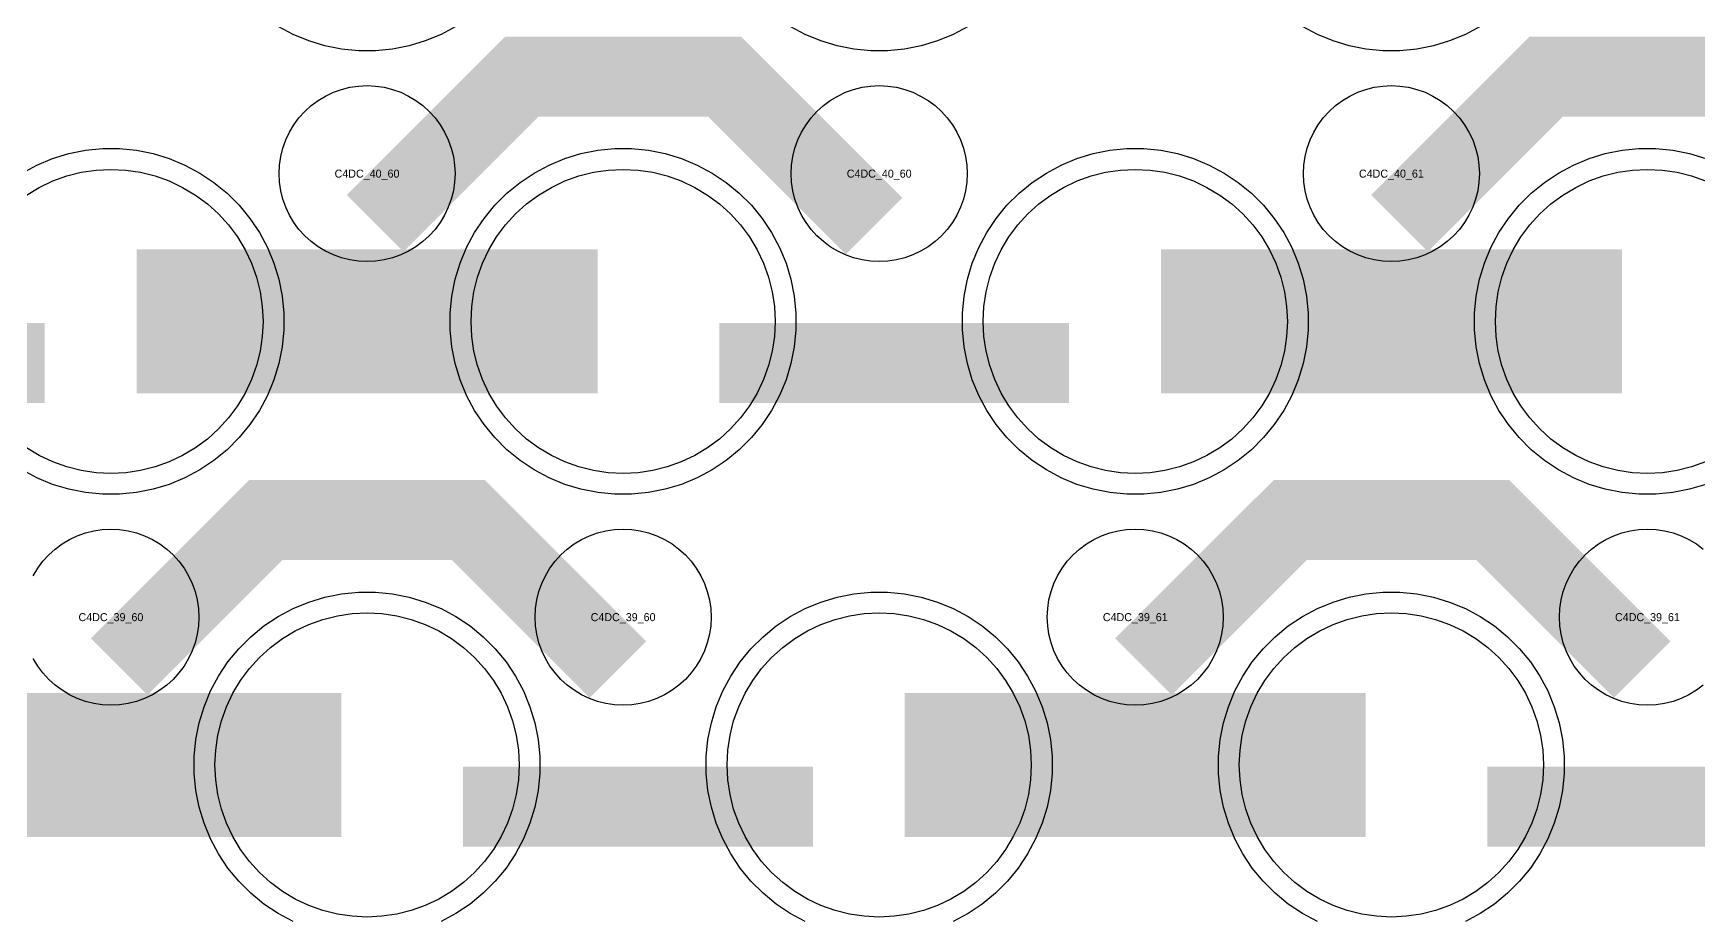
# Model space of a CAD drawing. Extents: x -11880 to 11880, y -14992 to 14992.
# Drawn here: x 7176 to 7696, y -9484 to -9207 of the extents above; entities that cross this region are included whole.
import ezdxf
from ezdxf.enums import TextEntityAlignment as Align

# ---------------------------------------------------------------- set-up
doc = ezdxf.new("R2010")
doc.units = 0
doc.header["$MEASUREMENT"] = 0
for name, color, linetype in [('GDS_775_DT_237', 138, 'CONTINUOUS'), ('RDL1_FS', 34, 'CONTINUOUS'), ('RDL_BS', 160, 'CONTINUOUS')]:
    doc.layers.add(name, color=color, linetype=linetype)

msp = doc.modelspace()

# ---------------------------------------------------------------- linework, layer by layer
at = {"layer": 'RDL1_FS'}
for points in [[(7173.605, -9257.498), (7177.605, -9255.1), (7181.819, -9253.108), (7186.209, -9251.536), (7190.732, -9250.404), (7195.343, -9249.72), (7200, -9249.491), (7204.657, -9249.72), (7209.268, -9250.404), (7213.791, -9251.536), (7218.181, -9253.108), (7222.395, -9255.1), (7226.395, -9257.498), (7230.14, -9260.276), (7233.594, -9263.406), (7236.724, -9266.86), (7239.502, -9270.605), (7241.9, -9274.605), (7243.892, -9278.819), (7245.464, -9283.209), (7246.596, -9287.732), (7247.28, -9292.343), (7247.509, -9297), (7247.28, -9301.657), (7246.596, -9306.268), (7245.464, -9310.791), (7243.892, -9315.181), (7241.9, -9319.395), (7239.502, -9323.395), (7236.724, -9327.14), (7233.594, -9330.594), (7230.14, -9333.724), (7226.395, -9336.502), (7222.395, -9338.9), (7218.181, -9340.892), (7213.791, -9342.464), (7209.268, -9343.596), (7204.657, -9344.28), (7200, -9344.509), (7195.343, -9344.28), (7190.732, -9343.596), (7186.209, -9342.464), (7181.819, -9340.892), (7177.605, -9338.9), (7173.605, -9336.502)], [(7698.181, -9340.892), (7693.791, -9342.464), (7689.268, -9343.596), (7684.657, -9344.28), (7680, -9344.509), (7675.343, -9344.28), (7670.732, -9343.596), (7666.209, -9342.464), (7661.819, -9340.892), (7657.605, -9338.9), (7653.605, -9336.502), (7649.86, -9333.724), (7646.406, -9330.594), (7643.276, -9327.14), (7640.498, -9323.395), (7638.1, -9319.395), (7636.108, -9315.181), (7634.536, -9310.791), (7633.404, -9306.268), (7632.72, -9301.657), (7632.491, -9297), (7632.72, -9292.343), (7633.404, -9287.732), (7634.536, -9283.209), (7636.108, -9278.819), (7638.1, -9274.605), (7640.498, -9270.605), (7643.276, -9266.86), (7646.406, -9263.406), (7649.86, -9260.276), (7653.605, -9257.498), (7657.605, -9255.1), (7661.819, -9253.108), (7666.209, -9251.536), (7670.732, -9250.404), (7675.343, -9249.72), (7680, -9249.491), (7684.657, -9249.72), (7689.268, -9250.404), (7693.791, -9251.536), (7698.181, -9253.108)]]:
    msp.add_lwpolyline(points, dxfattribs=at)
for points in [[(7360, -9344.509), (7355.343, -9344.28), (7350.732, -9343.596), (7346.209, -9342.464), (7341.819, -9340.892), (7337.605, -9338.9), (7333.605, -9336.502), (7329.86, -9333.724), (7326.406, -9330.594), (7323.276, -9327.14), (7320.498, -9323.395), (7318.1, -9319.395), (7316.108, -9315.181), (7314.536, -9310.791), (7313.404, -9306.268), (7312.72, -9301.657), (7312.491, -9297), (7312.72, -9292.343), (7313.404, -9287.732), (7314.536, -9283.209), (7316.108, -9278.819), (7318.1, -9274.605), (7320.498, -9270.605), (7323.276, -9266.86), (7326.406, -9263.406), (7329.86, -9260.276), (7333.605, -9257.498), (7337.605, -9255.1), (7341.819, -9253.108), (7346.209, -9251.536), (7350.732, -9250.404), (7355.343, -9249.72), (7360, -9249.491), (7364.657, -9249.72), (7369.268, -9250.404), (7373.791, -9251.536), (7378.181, -9253.108), (7382.395, -9255.1), (7386.395, -9257.498), (7390.14, -9260.276), (7393.594, -9263.406), (7396.724, -9266.86), (7399.502, -9270.605), (7401.9, -9274.605), (7403.892, -9278.819), (7405.464, -9283.209), (7406.596, -9287.732), (7407.28, -9292.343), (7407.509, -9297), (7407.28, -9301.657), (7406.596, -9306.268), (7405.464, -9310.791), (7403.892, -9315.181), (7401.9, -9319.395), (7399.502, -9323.395), (7396.724, -9327.14), (7393.594, -9330.594), (7390.14, -9333.724), (7386.395, -9336.502), (7382.395, -9338.9), (7378.181, -9340.892), (7373.791, -9342.464), (7369.268, -9343.596), (7364.657, -9344.28)], [(7520, -9344.509), (7515.343, -9344.28), (7510.732, -9343.596), (7506.209, -9342.464), (7501.819, -9340.892), (7497.605, -9338.9), (7493.605, -9336.502), (7489.86, -9333.724), (7486.406, -9330.594), (7483.276, -9327.14), (7480.498, -9323.395), (7478.1, -9319.395), (7476.108, -9315.181), (7474.536, -9310.791), (7473.404, -9306.268), (7472.72, -9301.657), (7472.491, -9297), (7472.72, -9292.343), (7473.404, -9287.732), (7474.536, -9283.209), (7476.108, -9278.819), (7478.1, -9274.605), (7480.498, -9270.605), (7483.276, -9266.86), (7486.406, -9263.406), (7489.86, -9260.276), (7493.605, -9257.498), (7497.605, -9255.1), (7501.819, -9253.108), (7506.209, -9251.536), (7510.732, -9250.404), (7515.343, -9249.72), (7520, -9249.491), (7524.657, -9249.72), (7529.268, -9250.404), (7533.791, -9251.536), (7538.181, -9253.108), (7542.395, -9255.1), (7546.395, -9257.498), (7550.14, -9260.276), (7553.594, -9263.406), (7556.724, -9266.86), (7559.502, -9270.605), (7561.9, -9274.605), (7563.892, -9278.819), (7565.464, -9283.209), (7566.596, -9287.732), (7567.28, -9292.343), (7567.509, -9297), (7567.28, -9301.657), (7566.596, -9306.268), (7565.464, -9310.791), (7563.892, -9315.181), (7561.9, -9319.395), (7559.502, -9323.395), (7556.724, -9327.14), (7553.594, -9330.594), (7550.14, -9333.724), (7546.395, -9336.502), (7542.395, -9338.9), (7538.181, -9340.892), (7533.791, -9342.464), (7529.268, -9343.596), (7524.657, -9344.28)], [(7280, -9483.074), (7275.343, -9482.845), (7270.732, -9482.161), (7266.209, -9481.029), (7261.819, -9479.457), (7257.605, -9477.465), (7253.605, -9475.067), (7249.86, -9472.289), (7246.406, -9469.159), (7243.276, -9465.705), (7240.498, -9461.96), (7238.1, -9457.96), (7236.108, -9453.746), (7234.536, -9449.356), (7233.404, -9444.833), (7232.72, -9440.222), (7232.491, -9435.565), (7232.72, -9430.908), (7233.404, -9426.297), (7234.536, -9421.774), (7236.108, -9417.384), (7238.1, -9413.17), (7240.498, -9409.17), (7243.276, -9405.425), (7246.406, -9401.971), (7249.86, -9398.841), (7253.605, -9396.063), (7257.605, -9393.665), (7261.819, -9391.673), (7266.209, -9390.101), (7270.732, -9388.969), (7275.343, -9388.285), (7280, -9388.056), (7284.657, -9388.285), (7289.268, -9388.969), (7293.791, -9390.101), (7298.181, -9391.673), (7302.395, -9393.665), (7306.395, -9396.063), (7310.14, -9398.841), (7313.594, -9401.971), (7316.724, -9405.425), (7319.502, -9409.17), (7321.9, -9413.17), (7323.892, -9417.384), (7325.464, -9421.774), (7326.596, -9426.297), (7327.28, -9430.908), (7327.509, -9435.565), (7327.28, -9440.222), (7326.596, -9444.833), (7325.464, -9449.356), (7323.892, -9453.746), (7321.9, -9457.96), (7319.502, -9461.96), (7316.724, -9465.705), (7313.594, -9469.159), (7310.14, -9472.289), (7306.395, -9475.067), (7302.395, -9477.465), (7298.181, -9479.457), (7293.791, -9481.029), (7289.268, -9482.161), (7284.657, -9482.845)], [(7440, -9483.074), (7435.343, -9482.845), (7430.732, -9482.161), (7426.209, -9481.029), (7421.819, -9479.457), (7417.605, -9477.465), (7413.605, -9475.067), (7409.86, -9472.289), (7406.406, -9469.159), (7403.276, -9465.705), (7400.498, -9461.96), (7398.1, -9457.96), (7396.108, -9453.746), (7394.536, -9449.356), (7393.404, -9444.833), (7392.72, -9440.222), (7392.491, -9435.565), (7392.72, -9430.908), (7393.404, -9426.297), (7394.536, -9421.774), (7396.108, -9417.384), (7398.1, -9413.17), (7400.498, -9409.17), (7403.276, -9405.425), (7406.406, -9401.971), (7409.86, -9398.841), (7413.605, -9396.063), (7417.605, -9393.665), (7421.819, -9391.673), (7426.209, -9390.101), (7430.732, -9388.969), (7435.343, -9388.285), (7440, -9388.056), (7444.657, -9388.285), (7449.268, -9388.969), (7453.791, -9390.101), (7458.181, -9391.673), (7462.395, -9393.665), (7466.395, -9396.063), (7470.14, -9398.841), (7473.594, -9401.971), (7476.724, -9405.425), (7479.502, -9409.17), (7481.9, -9413.17), (7483.892, -9417.384), (7485.464, -9421.774), (7486.596, -9426.297), (7487.28, -9430.908), (7487.509, -9435.565), (7487.28, -9440.222), (7486.596, -9444.833), (7485.464, -9449.356), (7483.892, -9453.746), (7481.9, -9457.96), (7479.502, -9461.96), (7476.724, -9465.705), (7473.594, -9469.159), (7470.14, -9472.289), (7466.395, -9475.067), (7462.395, -9477.465), (7458.181, -9479.457), (7453.791, -9481.029), (7449.268, -9482.161), (7444.657, -9482.845)], [(7600, -9483.074), (7595.343, -9482.845), (7590.732, -9482.161), (7586.209, -9481.029), (7581.819, -9479.457), (7577.605, -9477.465), (7573.605, -9475.067), (7569.86, -9472.289), (7566.406, -9469.159), (7563.276, -9465.705), (7560.498, -9461.96), (7558.1, -9457.96), (7556.108, -9453.746), (7554.536, -9449.356), (7553.404, -9444.833), (7552.72, -9440.222), (7552.491, -9435.565), (7552.72, -9430.908), (7553.404, -9426.297), (7554.536, -9421.774), (7556.108, -9417.384), (7558.1, -9413.17), (7560.498, -9409.17), (7563.276, -9405.425), (7566.406, -9401.971), (7569.86, -9398.841), (7573.605, -9396.063), (7577.605, -9393.665), (7581.819, -9391.673), (7586.209, -9390.101), (7590.732, -9388.969), (7595.343, -9388.285), (7600, -9388.056), (7604.657, -9388.285), (7609.268, -9388.969), (7613.791, -9390.101), (7618.181, -9391.673), (7622.395, -9393.665), (7626.395, -9396.063), (7630.14, -9398.841), (7633.594, -9401.971), (7636.724, -9405.425), (7639.502, -9409.17), (7641.9, -9413.17), (7643.892, -9417.384), (7645.464, -9421.774), (7646.596, -9426.297), (7647.28, -9430.908), (7647.509, -9435.565), (7647.28, -9440.222), (7646.596, -9444.833), (7645.464, -9449.356), (7643.892, -9453.746), (7641.9, -9457.96), (7639.502, -9461.96), (7636.724, -9465.705), (7633.594, -9469.159), (7630.14, -9472.289), (7626.395, -9475.067), (7622.395, -9477.465), (7618.181, -9479.457), (7613.791, -9481.029), (7609.268, -9482.161), (7604.657, -9482.845)]]:
    msp.add_lwpolyline(points, close=True, dxfattribs=at)
for points in [[(7208.002, -9297, 45, 45, 0), (7280.002, -9297, 45, 45, 0)], [(7280.002, -9297, 45, 45, 0), (7352.002, -9297, 45, 45, 0)], [(7528.002, -9297, 45, 45, 0), (7600.002, -9297, 45, 45, 0)], [(7600.002, -9297, 45, 45, 0), (7672.002, -9297, 45, 45, 0)], [(7128.002, -9435.565, 45, 45, 0), (7200.002, -9435.565, 45, 45, 0)], [(7200.002, -9435.565, 45, 45, 0), (7272.002, -9435.565, 45, 45, 0)], [(7448.002, -9435.565, 45, 45, 0), (7520.002, -9435.565, 45, 45, 0)], [(7520.002, -9435.565, 45, 45, 0), (7592.002, -9435.565, 45, 45, 0)]]:
    msp.add_lwpolyline(points, format="xyseb", dxfattribs=at)
at = {"layer": 'RDL_BS', "color": 241, "true_color": 0xf7abae}
for points in [[(7307.777, -9204.818), (7303.115, -9207.31), (7298.205, -9209.341), (7293.165, -9210.872), (7287.938, -9211.918), (7282.644, -9212.435), (7277.356, -9212.435), (7272.062, -9211.918), (7266.835, -9210.872), (7261.795, -9209.341), (7256.885, -9207.31), (7252.223, -9204.818)], [(7467.777, -9204.818), (7463.115, -9207.31), (7458.205, -9209.341), (7453.165, -9210.872), (7447.938, -9211.918), (7442.644, -9212.435), (7437.356, -9212.435), (7432.062, -9211.918), (7426.835, -9210.872), (7421.795, -9209.341), (7416.885, -9207.31), (7412.223, -9204.818)], [(7627.777, -9204.818), (7623.115, -9207.31), (7618.205, -9209.341), (7613.165, -9210.872), (7607.938, -9211.918), (7602.644, -9212.435), (7597.356, -9212.435), (7592.062, -9211.918), (7586.835, -9210.872), (7581.795, -9209.341), (7576.885, -9207.31), (7572.223, -9204.818)]]:
    msp.add_lwpolyline(points, dxfattribs=at)
at = {"layer": 'RDL_BS'}
for points in [[(7282.562, -9266.314, 25, 25, 0), (7328.377, -9220.499, 25, 25, 0), (7361.93, -9220.499, 25, 25, 0)], [(7438.401, -9267.213, 25, 25, 0), (7391.687, -9220.499, 25, 25, 0), (7361.929, -9220.499, 25, 25, 0)], [(7602.562, -9266.314, 25, 25, 0), (7648.377, -9220.499, 25, 25, 0), (7681.93, -9220.499, 25, 25, 0)], [(7758.401, -9267.213, 25, 25, 0), (7711.687, -9220.499, 25, 25, 0), (7681.929, -9220.499, 25, 25, 0)], [(7070.016, -9310.013, 25, 25, 0), (7179.281, -9310.013, 25, 25, 0)], [(7390.016, -9310.013, 25, 25, 0), (7499.281, -9310.013, 25, 25, 0)], [(7202.562, -9404.879, 25, 25, 0), (7248.377, -9359.064, 25, 25, 0), (7281.93, -9359.064, 25, 25, 0)], [(7358.401, -9405.778, 25, 25, 0), (7311.687, -9359.064, 25, 25, 0), (7281.929, -9359.064, 25, 25, 0)], [(7522.562, -9404.879, 25, 25, 0), (7568.377, -9359.064, 25, 25, 0), (7601.93, -9359.064, 25, 25, 0)], [(7678.401, -9405.778, 25, 25, 0), (7631.687, -9359.064, 25, 25, 0), (7601.929, -9359.064, 25, 25, 0)], [(7310.016, -9448.578, 25, 25, 0), (7419.281, -9448.578, 25, 25, 0)], [(7630.016, -9448.578, 25, 25, 0), (7739.281, -9448.578, 25, 25, 0)]]:
    msp.add_lwpolyline(points, format="xyseb", dxfattribs=at)
for points in [[(7280, -9278.306), (7277.307, -9278.174), (7274.635, -9277.778), (7272.016, -9277.121), (7269.481, -9276.214), (7267.044, -9275.062), (7264.72, -9273.669), (7262.557, -9272.066), (7260.558, -9270.254), (7258.746, -9268.255), (7257.143, -9266.092), (7255.75, -9263.768), (7254.598, -9261.331), (7253.691, -9258.796), (7253.034, -9256.177), (7252.638, -9253.505), (7252.506, -9250.812), (7252.638, -9248.119), (7253.034, -9245.447), (7253.691, -9242.828), (7254.598, -9240.293), (7255.75, -9237.856), (7257.143, -9235.532), (7258.746, -9233.369), (7260.558, -9231.37), (7262.557, -9229.558), (7264.72, -9227.955), (7267.044, -9226.562), (7269.481, -9225.41), (7272.016, -9224.503), (7274.635, -9223.846), (7277.307, -9223.45), (7280, -9223.318), (7282.693, -9223.45), (7285.365, -9223.846), (7287.984, -9224.503), (7290.519, -9225.41), (7292.956, -9226.562), (7295.28, -9227.955), (7297.443, -9229.558), (7299.442, -9231.37), (7301.254, -9233.369), (7302.857, -9235.532), (7304.25, -9237.856), (7305.402, -9240.293), (7306.309, -9242.828), (7306.966, -9245.447), (7307.362, -9248.119), (7307.494, -9250.812), (7307.362, -9253.505), (7306.966, -9256.177), (7306.309, -9258.796), (7305.402, -9261.331), (7304.25, -9263.768), (7302.857, -9266.092), (7301.254, -9268.255), (7299.442, -9270.254), (7297.443, -9272.066), (7295.28, -9273.669), (7292.956, -9275.062), (7290.519, -9276.214), (7287.984, -9277.121), (7285.365, -9277.778), (7282.693, -9278.174)], [(7440, -9278.306), (7437.307, -9278.174), (7434.635, -9277.778), (7432.016, -9277.121), (7429.481, -9276.214), (7427.044, -9275.062), (7424.72, -9273.669), (7422.557, -9272.066), (7420.558, -9270.254), (7418.746, -9268.255), (7417.143, -9266.092), (7415.75, -9263.768), (7414.598, -9261.331), (7413.691, -9258.796), (7413.034, -9256.177), (7412.638, -9253.505), (7412.506, -9250.812), (7412.638, -9248.119), (7413.034, -9245.447), (7413.691, -9242.828), (7414.598, -9240.293), (7415.75, -9237.856), (7417.143, -9235.532), (7418.746, -9233.369), (7420.558, -9231.37), (7422.557, -9229.558), (7424.72, -9227.955), (7427.044, -9226.562), (7429.481, -9225.41), (7432.016, -9224.503), (7434.635, -9223.846), (7437.307, -9223.45), (7440, -9223.318), (7442.693, -9223.45), (7445.365, -9223.846), (7447.984, -9224.503), (7450.519, -9225.41), (7452.956, -9226.562), (7455.28, -9227.955), (7457.443, -9229.558), (7459.442, -9231.37), (7461.254, -9233.369), (7462.857, -9235.532), (7464.25, -9237.856), (7465.402, -9240.293), (7466.309, -9242.828), (7466.966, -9245.447), (7467.362, -9248.119), (7467.494, -9250.812), (7467.362, -9253.505), (7466.966, -9256.177), (7466.309, -9258.796), (7465.402, -9261.331), (7464.25, -9263.768), (7462.857, -9266.092), (7461.254, -9268.255), (7459.442, -9270.254), (7457.443, -9272.066), (7455.28, -9273.669), (7452.956, -9275.062), (7450.519, -9276.214), (7447.984, -9277.121), (7445.365, -9277.778), (7442.693, -9278.174)], [(7600, -9278.306), (7597.307, -9278.174), (7594.635, -9277.778), (7592.016, -9277.121), (7589.481, -9276.214), (7587.044, -9275.062), (7584.72, -9273.669), (7582.557, -9272.066), (7580.558, -9270.254), (7578.746, -9268.255), (7577.143, -9266.092), (7575.75, -9263.768), (7574.598, -9261.331), (7573.691, -9258.796), (7573.034, -9256.177), (7572.638, -9253.505), (7572.506, -9250.812), (7572.638, -9248.119), (7573.034, -9245.447), (7573.691, -9242.828), (7574.598, -9240.293), (7575.75, -9237.856), (7577.143, -9235.532), (7578.746, -9233.369), (7580.558, -9231.37), (7582.557, -9229.558), (7584.72, -9227.955), (7587.044, -9226.562), (7589.481, -9225.41), (7592.016, -9224.503), (7594.635, -9223.846), (7597.307, -9223.45), (7600, -9223.318), (7602.693, -9223.45), (7605.365, -9223.846), (7607.984, -9224.503), (7610.519, -9225.41), (7612.956, -9226.562), (7615.28, -9227.955), (7617.443, -9229.558), (7619.442, -9231.37), (7621.254, -9233.369), (7622.857, -9235.532), (7624.25, -9237.856), (7625.402, -9240.293), (7626.309, -9242.828), (7626.966, -9245.447), (7627.362, -9248.119), (7627.494, -9250.812), (7627.362, -9253.505), (7626.966, -9256.177), (7626.309, -9258.796), (7625.402, -9261.331), (7624.25, -9263.768), (7622.857, -9266.092), (7621.254, -9268.255), (7619.442, -9270.254), (7617.443, -9272.066), (7615.28, -9273.669), (7612.956, -9275.062), (7610.519, -9276.214), (7607.984, -9277.121), (7605.365, -9277.778), (7602.693, -9278.174)], [(7357.356, -9351), (7352.062, -9350.483), (7346.835, -9349.437), (7341.795, -9347.906), (7336.885, -9345.875), (7332.223, -9343.383), (7327.809, -9340.436), (7323.708, -9337.074), (7319.926, -9333.292), (7316.564, -9329.191), (7313.617, -9324.777), (7311.125, -9320.115), (7309.094, -9315.205), (7307.563, -9310.165), (7306.517, -9304.938), (7306, -9299.644), (7306, -9294.356), (7306.517, -9289.062), (7307.563, -9283.835), (7309.094, -9278.795), (7311.125, -9273.885), (7313.617, -9269.223), (7316.564, -9264.809), (7319.926, -9260.708), (7323.708, -9256.926), (7327.809, -9253.564), (7332.223, -9250.617), (7336.885, -9248.125), (7341.795, -9246.094), (7346.835, -9244.563), (7352.062, -9243.517), (7357.356, -9243), (7362.644, -9243), (7367.938, -9243.517), (7373.165, -9244.563), (7378.205, -9246.094), (7383.115, -9248.125), (7387.777, -9250.617), (7392.191, -9253.564), (7396.292, -9256.926), (7400.074, -9260.708), (7403.436, -9264.809), (7406.383, -9269.223), (7408.875, -9273.885), (7410.906, -9278.795), (7412.437, -9283.835), (7413.483, -9289.062), (7414, -9294.356), (7414, -9299.644), (7413.483, -9304.938), (7412.437, -9310.165), (7410.906, -9315.205), (7408.875, -9320.115), (7406.383, -9324.777), (7403.436, -9329.191), (7400.074, -9333.292), (7396.292, -9337.074), (7392.191, -9340.436), (7387.777, -9343.383), (7383.115, -9345.875), (7378.205, -9347.906), (7373.165, -9349.437), (7367.938, -9350.483), (7362.644, -9351)], [(7517.356, -9351), (7512.062, -9350.483), (7506.835, -9349.437), (7501.795, -9347.906), (7496.885, -9345.875), (7492.223, -9343.383), (7487.809, -9340.436), (7483.708, -9337.074), (7479.926, -9333.292), (7476.564, -9329.191), (7473.617, -9324.777), (7471.125, -9320.115), (7469.094, -9315.205), (7467.563, -9310.165), (7466.517, -9304.938), (7466, -9299.644), (7466, -9294.356), (7466.517, -9289.062), (7467.563, -9283.835), (7469.094, -9278.795), (7471.125, -9273.885), (7473.617, -9269.223), (7476.564, -9264.809), (7479.926, -9260.708), (7483.708, -9256.926), (7487.809, -9253.564), (7492.223, -9250.617), (7496.885, -9248.125), (7501.795, -9246.094), (7506.835, -9244.563), (7512.062, -9243.517), (7517.356, -9243), (7522.644, -9243), (7527.938, -9243.517), (7533.165, -9244.563), (7538.205, -9246.094), (7543.115, -9248.125), (7547.777, -9250.617), (7552.191, -9253.564), (7556.292, -9256.926), (7560.074, -9260.708), (7563.436, -9264.809), (7566.383, -9269.223), (7568.875, -9273.885), (7570.906, -9278.795), (7572.437, -9283.835), (7573.483, -9289.062), (7574, -9294.356), (7574, -9299.644), (7573.483, -9304.938), (7572.437, -9310.165), (7570.906, -9315.205), (7568.875, -9320.115), (7566.383, -9324.777), (7563.436, -9329.191), (7560.074, -9333.292), (7556.292, -9337.074), (7552.191, -9340.436), (7547.777, -9343.383), (7543.115, -9345.875), (7538.205, -9347.906), (7533.165, -9349.437), (7527.938, -9350.483), (7522.644, -9351)], [(7360, -9416.871), (7357.307, -9416.739), (7354.635, -9416.343), (7352.016, -9415.686), (7349.481, -9414.779), (7347.044, -9413.627), (7344.72, -9412.234), (7342.557, -9410.631), (7340.558, -9408.819), (7338.746, -9406.82), (7337.143, -9404.657), (7335.75, -9402.333), (7334.598, -9399.896), (7333.691, -9397.361), (7333.034, -9394.742), (7332.638, -9392.07), (7332.506, -9389.377), (7332.638, -9386.684), (7333.034, -9384.012), (7333.691, -9381.393), (7334.598, -9378.858), (7335.75, -9376.421), (7337.143, -9374.097), (7338.746, -9371.934), (7340.558, -9369.935), (7342.557, -9368.123), (7344.72, -9366.52), (7347.044, -9365.127), (7349.481, -9363.975), (7352.016, -9363.068), (7354.635, -9362.411), (7357.307, -9362.015), (7360, -9361.883), (7362.693, -9362.015), (7365.365, -9362.411), (7367.984, -9363.068), (7370.519, -9363.975), (7372.956, -9365.127), (7375.28, -9366.52), (7377.443, -9368.123), (7379.442, -9369.935), (7381.254, -9371.934), (7382.857, -9374.097), (7384.25, -9376.421), (7385.402, -9378.858), (7386.309, -9381.393), (7386.966, -9384.012), (7387.362, -9386.684), (7387.494, -9389.377), (7387.362, -9392.07), (7386.966, -9394.742), (7386.309, -9397.361), (7385.402, -9399.896), (7384.25, -9402.333), (7382.857, -9404.657), (7381.254, -9406.82), (7379.442, -9408.819), (7377.443, -9410.631), (7375.28, -9412.234), (7372.956, -9413.627), (7370.519, -9414.779), (7367.984, -9415.686), (7365.365, -9416.343), (7362.693, -9416.739)], [(7520, -9416.871), (7517.307, -9416.739), (7514.635, -9416.343), (7512.016, -9415.686), (7509.481, -9414.779), (7507.044, -9413.627), (7504.72, -9412.234), (7502.557, -9410.631), (7500.558, -9408.819), (7498.746, -9406.82), (7497.143, -9404.657), (7495.75, -9402.333), (7494.598, -9399.896), (7493.691, -9397.361), (7493.034, -9394.742), (7492.638, -9392.07), (7492.506, -9389.377), (7492.638, -9386.684), (7493.034, -9384.012), (7493.691, -9381.393), (7494.598, -9378.858), (7495.75, -9376.421), (7497.143, -9374.097), (7498.746, -9371.934), (7500.558, -9369.935), (7502.557, -9368.123), (7504.72, -9366.52), (7507.044, -9365.127), (7509.481, -9363.975), (7512.016, -9363.068), (7514.635, -9362.411), (7517.307, -9362.015), (7520, -9361.883), (7522.693, -9362.015), (7525.365, -9362.411), (7527.984, -9363.068), (7530.519, -9363.975), (7532.956, -9365.127), (7535.28, -9366.52), (7537.443, -9368.123), (7539.442, -9369.935), (7541.254, -9371.934), (7542.857, -9374.097), (7544.25, -9376.421), (7545.402, -9378.858), (7546.309, -9381.393), (7546.966, -9384.012), (7547.362, -9386.684), (7547.494, -9389.377), (7547.362, -9392.07), (7546.966, -9394.742), (7546.309, -9397.361), (7545.402, -9399.896), (7544.25, -9402.333), (7542.857, -9404.657), (7541.254, -9406.82), (7539.442, -9408.819), (7537.443, -9410.631), (7535.28, -9412.234), (7532.956, -9413.627), (7530.519, -9414.779), (7527.984, -9415.686), (7525.365, -9416.343), (7522.693, -9416.739)]]:
    msp.add_lwpolyline(points, close=True, dxfattribs=at)
for points in [[(7172.223, -9250.617), (7176.885, -9248.125), (7181.795, -9246.094), (7186.835, -9244.563), (7192.062, -9243.517), (7197.356, -9243), (7202.644, -9243), (7207.938, -9243.517), (7213.165, -9244.563), (7218.205, -9246.094), (7223.115, -9248.125), (7227.777, -9250.617), (7232.191, -9253.564), (7236.292, -9256.926), (7240.074, -9260.708), (7243.436, -9264.809), (7246.383, -9269.223), (7248.875, -9273.885), (7250.906, -9278.795), (7252.437, -9283.835), (7253.483, -9289.062), (7254, -9294.356), (7254, -9299.644), (7253.483, -9304.938), (7252.437, -9310.165), (7250.906, -9315.205), (7248.875, -9320.115), (7246.383, -9324.777), (7243.436, -9329.191), (7240.074, -9333.292), (7236.292, -9337.074), (7232.191, -9340.436), (7227.777, -9343.383), (7223.115, -9345.875), (7218.205, -9347.906), (7213.165, -9349.437), (7207.938, -9350.483), (7202.644, -9351), (7197.356, -9351), (7192.062, -9350.483), (7186.835, -9349.437), (7181.795, -9347.906), (7176.885, -9345.875), (7172.223, -9343.383)], [(7698.205, -9347.906), (7693.165, -9349.437), (7687.938, -9350.483), (7682.644, -9351), (7677.356, -9351), (7672.062, -9350.483), (7666.835, -9349.437), (7661.795, -9347.906), (7656.885, -9345.875), (7652.223, -9343.383), (7647.809, -9340.436), (7643.708, -9337.074), (7639.926, -9333.292), (7636.564, -9329.191), (7633.617, -9324.777), (7631.125, -9320.115), (7629.094, -9315.205), (7627.563, -9310.165), (7626.517, -9304.938), (7626, -9299.644), (7626, -9294.356), (7626.517, -9289.062), (7627.563, -9283.835), (7629.094, -9278.795), (7631.125, -9273.885), (7633.617, -9269.223), (7636.564, -9264.809), (7639.926, -9260.708), (7643.708, -9256.926), (7647.809, -9253.564), (7652.223, -9250.617), (7656.885, -9248.125), (7661.795, -9246.094), (7666.835, -9244.563), (7672.062, -9243.517), (7677.356, -9243), (7682.644, -9243), (7687.938, -9243.517), (7693.165, -9244.563), (7698.205, -9246.094)], [(7175.75, -9376.421), (7177.143, -9374.097), (7178.746, -9371.934), (7180.558, -9369.935), (7182.557, -9368.123), (7184.72, -9366.52), (7187.044, -9365.127), (7189.481, -9363.975), (7192.016, -9363.068), (7194.635, -9362.411), (7197.307, -9362.015), (7200, -9361.883), (7202.693, -9362.015), (7205.365, -9362.411), (7207.984, -9363.068), (7210.519, -9363.975), (7212.956, -9365.127), (7215.28, -9366.52), (7217.443, -9368.123), (7219.442, -9369.935), (7221.254, -9371.934), (7222.857, -9374.097), (7224.25, -9376.421), (7225.402, -9378.858), (7226.309, -9381.393), (7226.966, -9384.012), (7227.362, -9386.684), (7227.494, -9389.377), (7227.362, -9392.07), (7226.966, -9394.742), (7226.309, -9397.361), (7225.402, -9399.896), (7224.25, -9402.333), (7222.857, -9404.657), (7221.254, -9406.82), (7219.442, -9408.819), (7217.443, -9410.631), (7215.28, -9412.234), (7212.956, -9413.627), (7210.519, -9414.779), (7207.984, -9415.686), (7205.365, -9416.343), (7202.693, -9416.739), (7200, -9416.871), (7197.307, -9416.739), (7194.635, -9416.343), (7192.016, -9415.686), (7189.481, -9414.779), (7187.044, -9413.627), (7184.72, -9412.234), (7182.557, -9410.631), (7180.558, -9408.819), (7178.746, -9406.82), (7177.143, -9404.657), (7175.75, -9402.333)], [(7697.443, -9410.631), (7695.28, -9412.234), (7692.956, -9413.627), (7690.519, -9414.779), (7687.984, -9415.686), (7685.365, -9416.343), (7682.693, -9416.739), (7680, -9416.871), (7677.307, -9416.739), (7674.635, -9416.343), (7672.016, -9415.686), (7669.481, -9414.779), (7667.044, -9413.627), (7664.72, -9412.234), (7662.557, -9410.631), (7660.558, -9408.819), (7658.746, -9406.82), (7657.143, -9404.657), (7655.75, -9402.333), (7654.598, -9399.896), (7653.691, -9397.361), (7653.034, -9394.742), (7652.638, -9392.07), (7652.506, -9389.377), (7652.638, -9386.684), (7653.034, -9384.012), (7653.691, -9381.393), (7654.598, -9378.858), (7655.75, -9376.421), (7657.143, -9374.097), (7658.746, -9371.934), (7660.558, -9369.935), (7662.557, -9368.123), (7664.72, -9366.52), (7667.044, -9365.127), (7669.481, -9363.975), (7672.016, -9363.068), (7674.635, -9362.411), (7677.307, -9362.015), (7680, -9361.883), (7682.693, -9362.015), (7685.365, -9362.411), (7687.984, -9363.068), (7690.519, -9363.975), (7692.956, -9365.127), (7695.28, -9366.52), (7697.443, -9368.123)], [(7256.885, -9484.44), (7252.223, -9481.948), (7247.809, -9479.001), (7243.708, -9475.639), (7239.926, -9471.857), (7236.564, -9467.756), (7233.617, -9463.342), (7231.125, -9458.68), (7229.094, -9453.77), (7227.563, -9448.73), (7226.517, -9443.503), (7226, -9438.209), (7226, -9432.921), (7226.517, -9427.627), (7227.563, -9422.4), (7229.094, -9417.36), (7231.125, -9412.45), (7233.617, -9407.788), (7236.564, -9403.374), (7239.926, -9399.273), (7243.708, -9395.491), (7247.809, -9392.129), (7252.223, -9389.182), (7256.885, -9386.69), (7261.795, -9384.659), (7266.835, -9383.128), (7272.062, -9382.082), (7277.356, -9381.565), (7282.644, -9381.565), (7287.938, -9382.082), (7293.165, -9383.128), (7298.205, -9384.659), (7303.115, -9386.69), (7307.777, -9389.182), (7312.191, -9392.129), (7316.292, -9395.491), (7320.074, -9399.273), (7323.436, -9403.374), (7326.383, -9407.788), (7328.875, -9412.45), (7330.906, -9417.36), (7332.437, -9422.4), (7333.483, -9427.627), (7334, -9432.921), (7334, -9438.209), (7333.483, -9443.503), (7332.437, -9448.73), (7330.906, -9453.77), (7328.875, -9458.68), (7326.383, -9463.342), (7323.436, -9467.756), (7320.074, -9471.857), (7316.292, -9475.639), (7312.191, -9479.001), (7307.777, -9481.948), (7303.115, -9484.44)], [(7416.885, -9484.44), (7412.223, -9481.948), (7407.809, -9479.001), (7403.708, -9475.639), (7399.926, -9471.857), (7396.564, -9467.756), (7393.617, -9463.342), (7391.125, -9458.68), (7389.094, -9453.77), (7387.563, -9448.73), (7386.517, -9443.503), (7386, -9438.209), (7386, -9432.921), (7386.517, -9427.627), (7387.563, -9422.4), (7389.094, -9417.36), (7391.125, -9412.45), (7393.617, -9407.788), (7396.564, -9403.374), (7399.926, -9399.273), (7403.708, -9395.491), (7407.809, -9392.129), (7412.223, -9389.182), (7416.885, -9386.69), (7421.795, -9384.659), (7426.835, -9383.128), (7432.062, -9382.082), (7437.356, -9381.565), (7442.644, -9381.565), (7447.938, -9382.082), (7453.165, -9383.128), (7458.205, -9384.659), (7463.115, -9386.69), (7467.777, -9389.182), (7472.191, -9392.129), (7476.292, -9395.491), (7480.074, -9399.273), (7483.436, -9403.374), (7486.383, -9407.788), (7488.875, -9412.45), (7490.906, -9417.36), (7492.437, -9422.4), (7493.483, -9427.627), (7494, -9432.921), (7494, -9438.209), (7493.483, -9443.503), (7492.437, -9448.73), (7490.906, -9453.77), (7488.875, -9458.68), (7486.383, -9463.342), (7483.436, -9467.756), (7480.074, -9471.857), (7476.292, -9475.639), (7472.191, -9479.001), (7467.777, -9481.948), (7463.115, -9484.44)], [(7576.885, -9484.44), (7572.223, -9481.948), (7567.809, -9479.001), (7563.708, -9475.639), (7559.926, -9471.857), (7556.564, -9467.756), (7553.617, -9463.342), (7551.125, -9458.68), (7549.094, -9453.77), (7547.563, -9448.73), (7546.517, -9443.503), (7546, -9438.209), (7546, -9432.921), (7546.517, -9427.627), (7547.563, -9422.4), (7549.094, -9417.36), (7551.125, -9412.45), (7553.617, -9407.788), (7556.564, -9403.374), (7559.926, -9399.273), (7563.708, -9395.491), (7567.809, -9392.129), (7572.223, -9389.182), (7576.885, -9386.69), (7581.795, -9384.659), (7586.835, -9383.128), (7592.062, -9382.082), (7597.356, -9381.565), (7602.644, -9381.565), (7607.938, -9382.082), (7613.165, -9383.128), (7618.205, -9384.659), (7623.115, -9386.69), (7627.777, -9389.182), (7632.191, -9392.129), (7636.292, -9395.491), (7640.074, -9399.273), (7643.436, -9403.374), (7646.383, -9407.788), (7648.875, -9412.45), (7650.906, -9417.36), (7652.437, -9422.4), (7653.483, -9427.627), (7654, -9432.921), (7654, -9438.209), (7653.483, -9443.503), (7652.437, -9448.73), (7650.906, -9453.77), (7648.875, -9458.68), (7646.383, -9463.342), (7643.436, -9467.756), (7640.074, -9471.857), (7636.292, -9475.639), (7632.191, -9479.001), (7627.777, -9481.948), (7623.115, -9484.44)]]:
    msp.add_lwpolyline(points, dxfattribs=at)

# ---------------------------------------------------------------- texts
at = {"layer": 'GDS_775_DT_237'}
for s, p in [('C4DC_40_60', (7280, -9250.812)), ('C4DC_40_60', (7280, -9250.812)), ('C4DC_40_60', (7440, -9250.812)), ('C4DC_40_60', (7440, -9250.812)), ('C4DC_40_61', (7600, -9250.812)), ('C4DC_40_61', (7600, -9250.812)), ('C4DC_39_60', (7200, -9389.377)), ('C4DC_39_60', (7200, -9389.377)), ('C4DC_39_60', (7360, -9389.377)), ('C4DC_39_60', (7360, -9389.377)), ('C4DC_39_61', (7520, -9389.377)), ('C4DC_39_61', (7520, -9389.377)), ('C4DC_39_61', (7680, -9389.377)), ('C4DC_39_61', (7680, -9389.377))]:
    msp.add_text(s, height=2.5, dxfattribs=at).set_placement(p, align=Align.MIDDLE_CENTER)

doc.saveas('drawing.dxf')
